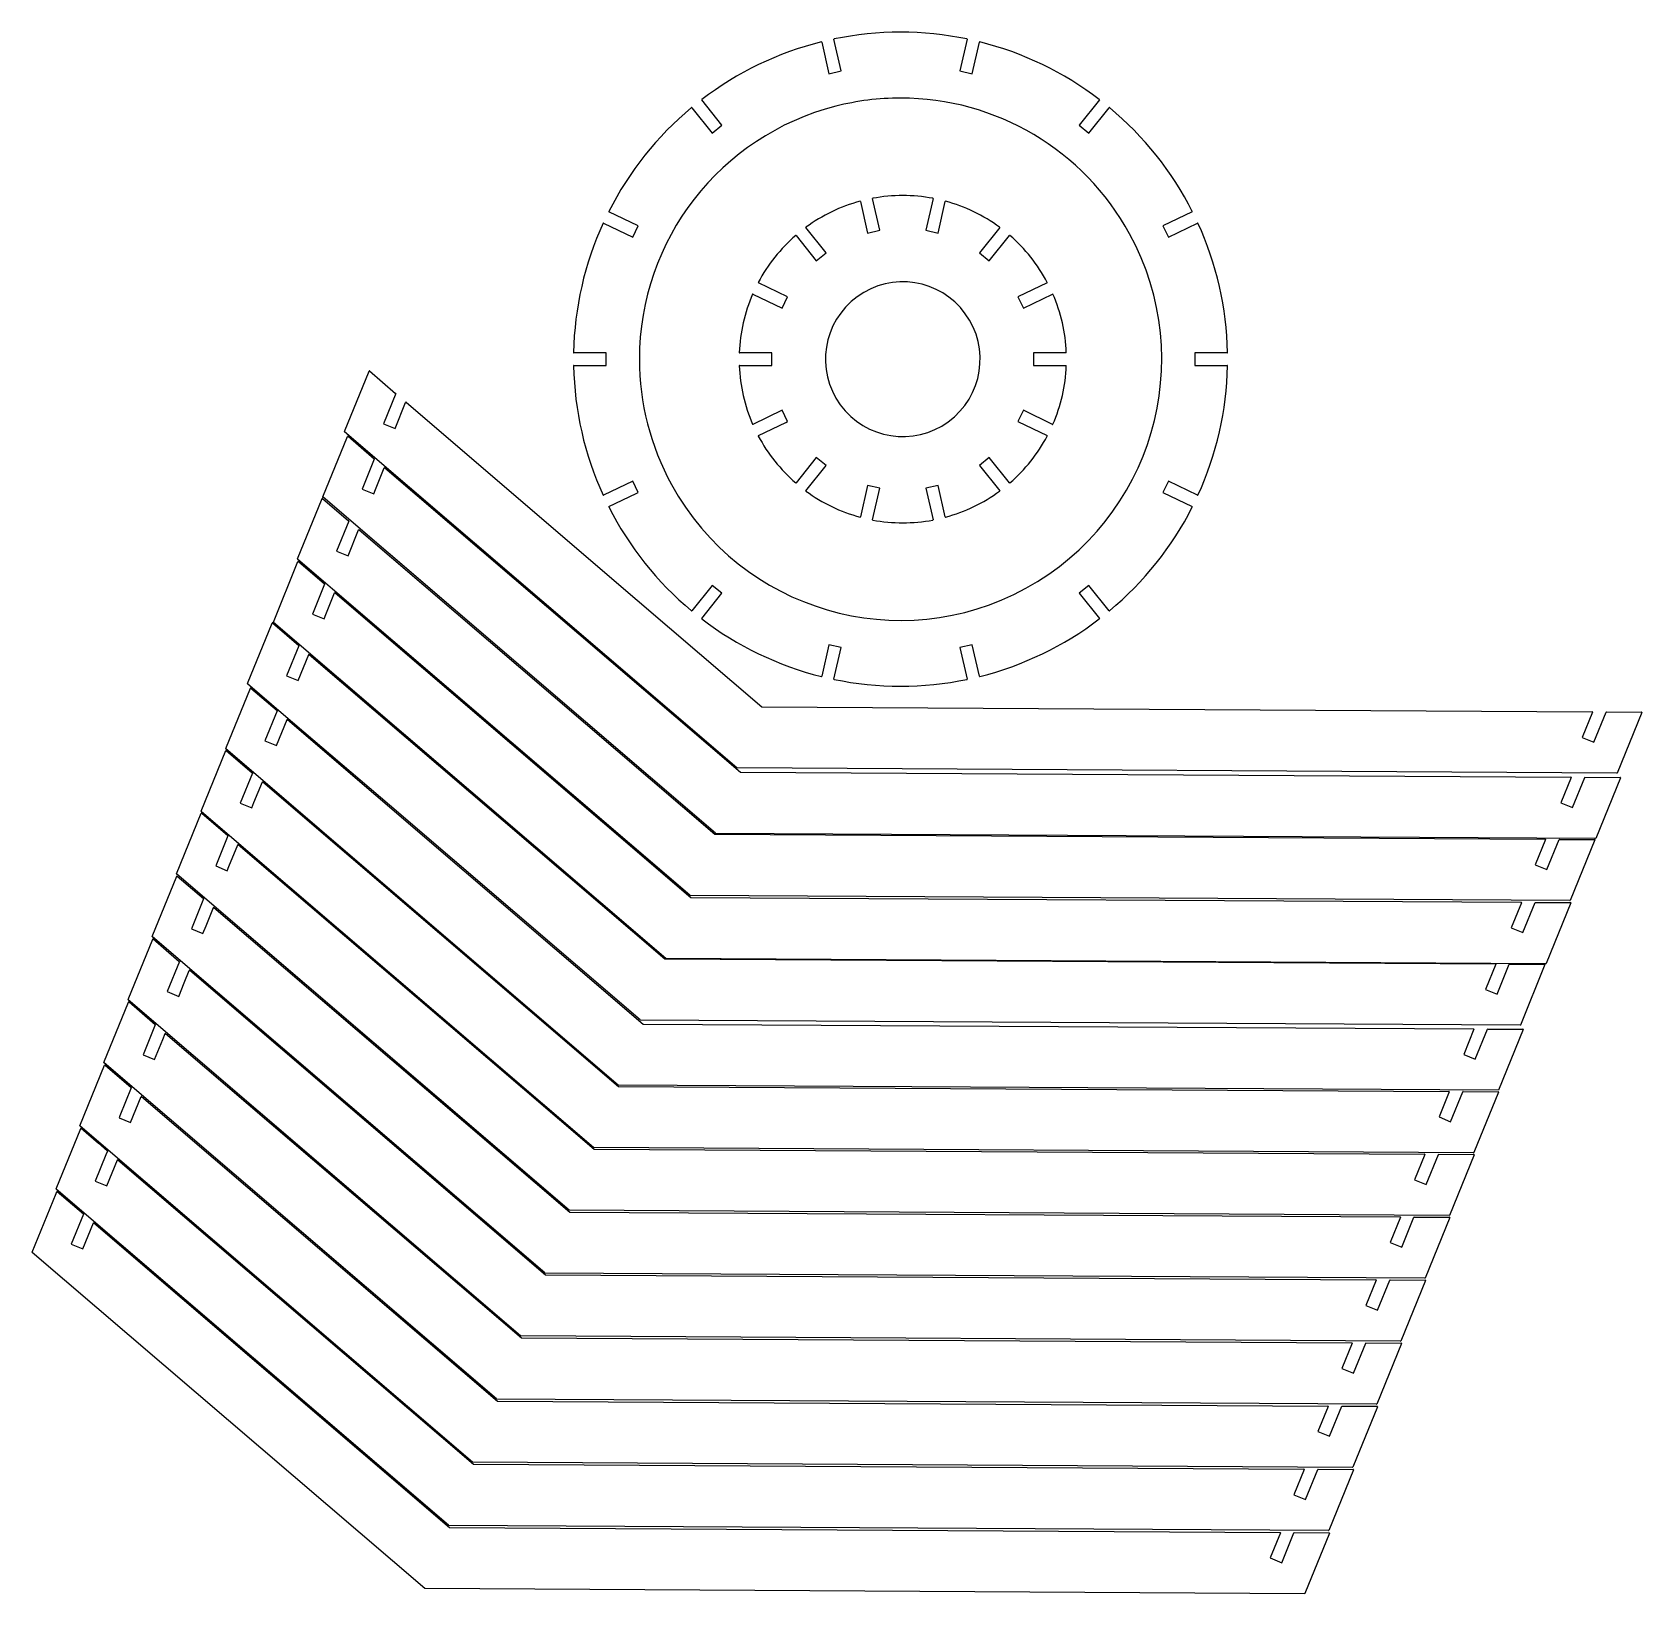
# Model space of a CAD drawing. Extents: x -246 to 246, y -239 to 239.
import ezdxf

# ---------------------------------------------------------------- set-up
doc = ezdxf.new("R2010")
doc.units = 0

msp = doc.modelspace()

# ---------------------------------------------------------------- linework, layer by layer
at = {"layer": '1', "color": 1}
for p, q in [((1.276, 227.126), (-0.931, 236.795)), ((39.824, 236.795), (37.617, 227.126)), ((-4.671, 235.941), (-2.464, 226.272)), ((41.357, 226.272), (43.564, 235.941)), ((-2.464, 226.272), (1.276, 227.126)), ((37.617, 227.126), (41.357, 226.272)), ((-35.207, 210.504), (-41.39, 218.258)), ((80.284, 218.258), (74.1, 210.504)), ((-44.389, 215.866), (-38.206, 208.112)), ((77.099, 208.112), (83.283, 215.866)), ((-38.206, 208.112), (-35.207, 210.504)), ((74.1, 210.504), (77.099, 208.112)), ((13.093, 178.36), (10.886, 188.029)), ((29.38, 188.029), (27.173, 178.36)), ((-60.864, 179.699), (-69.8, 184.002)), ((7.146, 187.175), (9.353, 177.506)), ((30.913, 177.506), (33.12, 187.175)), ((108.694, 184.002), (99.757, 179.699)), ((-71.465, 180.546), (-62.529, 176.243)), ((-62.529, 176.243), (-60.864, 179.699)), ((-3.333, 171.397), (-9.517, 179.151)), ((9.353, 177.506), (13.093, 178.36)), ((27.173, 178.36), (30.913, 177.506)), ((49.783, 179.151), (43.599, 171.397)), ((99.757, 179.699), (101.422, 176.243)), ((101.422, 176.243), (110.357, 180.546)), ((-12.516, 176.759), (-6.332, 169.005)), ((46.599, 169.005), (52.782, 176.759)), ((-6.332, 169.005), (-3.333, 171.397)), ((43.599, 171.397), (46.599, 169.005)), ((-25.711, 158.843), (-16.776, 154.54)), ((-15.111, 157.997), (-24.047, 162.299)), ((-16.776, 154.54), (-15.111, 157.997)), ((64.313, 162.299), (55.378, 157.997)), ((55.378, 157.997), (57.042, 154.54)), ((57.042, 154.54), (65.978, 158.843)), ((-70.615, 140.813), (-80.533, 140.813)), ((-70.615, 136.977), (-70.615, 140.813)), ((-19.909, 140.813), (-29.827, 140.813)), ((-19.909, 136.977), (-19.909, 140.813)), ((70.093, 140.813), (60.175, 140.813)), ((60.175, 140.813), (60.175, 136.977)), ((119.427, 140.813), (109.509, 140.813)), ((109.509, 140.813), (109.509, 136.977)), ((-150.753, 116.736), (-143.215, 135.261)), ((-143.086, 135.292), (-135.08, 128.436)), ((-80.533, 136.977), (-70.615, 136.977)), ((-29.827, 136.977), (-19.909, 136.977)), ((60.175, 136.977), (70.093, 136.977)), ((109.509, 136.977), (119.427, 136.977)), ((-135.057, 128.343), (-138.795, 119.156)), ((-135.242, 117.711), (-132.007, 125.662)), ((-131.878, 125.693), (-70.356, 73.005)), ((-16.776, 123.25), (-25.711, 118.946)), ((-15.111, 119.793), (-16.776, 123.25)), ((57.042, 123.25), (55.378, 119.793)), ((65.978, 118.946), (57.042, 123.25)), ((-138.795, 119.156), (-135.242, 117.711)), ((-24.047, 115.49), (-15.702, 119.509)), ((-15.702, 119.509), (-15.111, 119.793)), ((55.378, 119.793), (64.313, 115.49)), ((-157.299, 96.737), (-149.761, 115.262)), ((-30.64, 13.793), (-150.73, 116.643)), ((-149.632, 115.293), (-141.626, 108.436)), ((-6.332, 108.785), (-12.516, 101.03)), ((-3.333, 106.393), (-6.332, 108.785)), ((46.599, 108.785), (43.599, 106.393)), ((52.782, 101.03), (46.599, 108.785)), ((-141.603, 108.343), (-145.341, 99.157)), ((-141.277, 98.966), (-138.552, 105.662)), ((-138.423, 105.693), (-29.563, 12.463)), ((-9.517, 98.638), (-3.333, 106.393)), ((43.599, 106.393), (49.783, 98.638)), ((-145.341, 99.157), (-141.788, 97.711)), ((-141.788, 97.711), (-141.277, 98.966)), ((-62.529, 101.547), (-71.465, 97.243)), ((-60.864, 98.09), (-62.529, 101.547)), ((9.353, 100.284), (7.146, 90.614)), ((13.093, 99.43), (9.353, 100.284)), ((10.886, 89.76), (13.093, 99.43)), ((30.913, 100.284), (27.173, 99.43)), ((27.173, 99.43), (29.38, 89.76)), ((33.12, 90.614), (30.913, 100.284)), ((101.422, 101.547), (99.757, 98.09)), ((110.357, 97.243), (101.422, 101.547)), ((-165.128, 77.749), (-157.59, 96.274)), ((-157.461, 96.306), (-149.455, 89.449)), ((-37.185, -6.206), (-157.276, 96.644)), ((-69.8, 93.787), (-61.455, 97.806)), ((-61.455, 97.806), (-60.864, 98.09)), ((99.757, 98.09), (108.694, 93.787)), ((-149.432, 89.356), (-153.17, 80.169)), ((-149.617, 78.723), (-146.381, 86.675)), ((-146.252, 86.706), (-37.392, -6.525)), ((-153.17, 80.169), (-149.617, 78.723)), ((-172.49, 58.448), (-164.951, 76.973)), ((-154.418, 68.503), (-165.105, 77.656)), ((-164.822, 77.005), (-156.816, 70.148)), ((-156.793, 70.055), (-160.531, 60.868)), ((-70.356, 73.005), (-23.017, 32.462)), ((-38.206, 69.677), (-44.389, 61.923)), ((-35.207, 67.285), (-38.206, 69.677)), ((77.099, 69.677), (74.1, 67.285)), ((83.283, 61.923), (77.099, 69.677)), ((-156.426, 60.78), (-153.743, 67.374)), ((-45.014, -25.194), (-154.418, 68.503)), ((-153.614, 67.405), (-44.753, -25.826)), ((-41.39, 59.531), (-35.207, 67.285)), ((74.1, 67.285), (80.284, 59.531)), ((-160.531, 60.868), (-156.978, 59.422)), ((-156.978, 59.422), (-156.426, 60.78)), ((-180.378, 39.599), (-172.839, 58.124)), ((-172.71, 58.155), (-164.704, 51.298)), ((-52.376, -44.495), (-172.467, 58.355)), ((-164.681, 51.205), (-168.42, 42.019)), ((-2.464, 51.517), (-4.671, 41.848)), ((1.276, 50.664), (-2.464, 51.517)), ((-0.931, 40.995), (1.276, 50.664)), ((41.357, 51.517), (37.617, 50.664)), ((37.617, 50.664), (39.824, 40.995)), ((43.564, 41.848), (41.357, 51.517)), ((-164.867, 40.573), (-161.631, 48.524)), ((-161.502, 48.556), (-52.642, -44.675)), ((-169.338, 30.07), (-180.355, 39.505)), ((-168.42, 42.019), (-164.867, 40.573)), ((-187.035, 19.695), (-179.497, 38.22)), ((-179.368, 38.251), (-171.362, 31.394)), ((-171.339, 31.301), (-175.077, 22.114)), ((-136.976, 2.354), (-169.338, 30.07)), ((-23.017, 32.462), (231.127, 30.948)), ((231.203, 30.835), (228.068, 23.13)), ((231.621, 21.684), (235.359, 30.871)), ((235.435, 30.922), (246.206, 30.858)), ((246.282, 30.745), (238.743, 12.22)), ((-171.524, 20.669), (-168.288, 28.62)), ((-168.159, 28.651), (-59.299, -64.58)), ((-175.077, 22.114), (-171.524, 20.669)), ((228.068, 23.13), (231.621, 21.684)), ((-194.596, 0.565), (-187.058, 19.09)), ((-176.47, 10.573), (-187.012, 19.601)), ((-186.929, 19.121), (-178.923, 12.264)), ((-178.9, 12.171), (-182.638, 2.985)), ((-149.709, -12.346), (-176.47, 10.573)), ((238.667, 12.169), (-30.587, 13.774)), ((-29.563, 12.463), (224.582, 10.948)), ((224.658, 10.835), (221.523, 3.131)), ((225.076, 1.685), (228.814, 10.871)), ((228.89, 10.922), (239.66, 10.858)), ((239.736, 10.745), (232.198, -7.78)), ((-178.418, 3.178), (-175.85, 9.49)), ((-175.721, 9.522), (-66.86, -83.709)), ((-183.009, -9.433), (-194.573, 0.472)), ((-182.638, 2.985), (-179.085, 1.539)), ((-179.085, 1.539), (-178.418, 3.178)), ((-60.264, -63.344), (-136.976, 2.354)), ((221.523, 3.131), (225.076, 1.685)), ((-202.087, -18.626), (-194.548, -0.101)), ((-194.419, -0.07), (-186.413, -6.926)), ((-186.39, -7.019), (-190.128, -16.206)), ((-186.076, -16.425), (-183.34, -9.7)), ((-183.211, -9.669), (-74.351, -102.9)), ((-74.483, -102.378), (-183.009, -9.433)), ((-37.392, -6.525), (216.753, -8.039)), ((232.122, -7.831), (-37.132, -6.226)), ((216.829, -8.152), (213.694, -15.857)), ((217.247, -17.303), (220.985, -8.116)), ((221.061, -8.065), (231.831, -8.129)), ((231.907, -8.242), (224.369, -26.767)), ((-66.921, -83.249), (-149.709, -12.346)), ((-209.543, -37.846), (-202.005, -19.321)), ((-81.973, -121.569), (-202.064, -18.719)), ((-201.876, -19.289), (-193.87, -26.146)), ((-190.128, -16.206), (-186.575, -17.652)), ((-186.575, -17.652), (-186.076, -16.425)), ((213.694, -15.857), (217.247, -17.303)), ((-193.847, -26.239), (-197.585, -35.426)), ((-193.082, -34.538), (-190.796, -28.92)), ((-190.667, -28.889), (-81.807, -122.12)), ((224.293, -26.818), (-44.961, -25.213)), ((-44.753, -25.826), (209.391, -27.34)), ((209.467, -27.453), (206.332, -35.158)), ((209.885, -36.604), (213.623, -27.417)), ((213.699, -27.366), (224.469, -27.43)), ((224.545, -27.543), (217.007, -46.068)), ((-216.955, -57.103), (-209.416, -38.578)), ((-89.429, -140.788), (-209.52, -37.939)), ((-209.287, -38.547), (-201.281, -45.404)), ((-197.585, -35.426), (-194.032, -36.872)), ((-194.032, -36.872), (-193.082, -34.538)), ((206.332, -35.158), (209.885, -36.604)), ((-201.258, -45.497), (-204.997, -54.683)), ((-199.735, -51.931), (-198.208, -48.178)), ((-198.079, -48.146), (-89.219, -141.377)), ((-52.642, -44.675), (201.503, -46.19)), ((216.931, -46.119), (-52.323, -44.514)), ((201.579, -46.303), (198.444, -54.007)), ((201.997, -55.453), (205.735, -46.267)), ((205.811, -46.216), (216.581, -46.28)), ((216.657, -46.393), (209.119, -64.918)), ((-201.444, -56.129), (-199.735, -51.931)), ((198.444, -54.007), (201.997, -55.453)), ((-224.328, -76.394), (-216.789, -57.87)), ((-96.841, -160.046), (-216.932, -57.197)), ((-216.66, -57.838), (-208.654, -64.695)), ((-204.997, -54.683), (-201.444, -56.129)), ((209.043, -64.969), (-60.211, -63.364)), ((-208.631, -64.788), (-212.369, -73.975)), ((-206.349, -69.357), (-205.581, -67.469)), ((-205.452, -67.438), (-96.592, -160.668)), ((-59.299, -64.58), (194.846, -66.094)), ((194.922, -66.207), (191.787, -73.912)), ((195.34, -75.357), (199.078, -66.171)), ((199.154, -66.12), (209.924, -66.184)), ((210, -66.297), (202.462, -84.822)), ((-208.817, -75.42), (-206.349, -69.357)), ((-231.673, -95.709), (-224.135, -77.184)), ((-104.214, -179.337), (-224.305, -76.488)), ((-224.006, -77.153), (-216, -84.01)), ((-212.369, -73.975), (-208.817, -75.42)), ((191.787, -73.912), (195.34, -75.357)), ((202.386, -84.873), (-66.868, -83.268)), ((-66.86, -83.709), (187.284, -85.224)), ((-215.977, -84.103), (-219.468, -92.682)), ((-216.162, -94.735), (-212.926, -86.783)), ((-212.797, -86.752), (-103.937, -179.983)), ((187.36, -85.337), (184.225, -93.041)), ((187.778, -94.487), (191.516, -85.301)), ((191.592, -85.25), (202.363, -85.314)), ((202.439, -85.427), (194.9, -103.952)), ((-219.468, -92.682), (-219.715, -93.289)), ((-219.715, -93.289), (-216.162, -94.735)), ((184.225, -93.041), (187.778, -94.487)), ((-238.974, -115.062), (-231.436, -96.537)), ((-111.559, -198.652), (-231.65, -95.802)), ((-231.307, -96.506), (-225.99, -101.059)), ((-225.99, -101.059), (-223.301, -103.362)), ((194.824, -104.003), (-74.43, -102.398)), ((-74.351, -102.9), (179.794, -104.415)), ((-223.758, -104.634), (-227.016, -112.642)), ((-223.278, -103.455), (-223.758, -104.634)), ((-223.463, -114.088), (-220.227, -106.136)), ((-220.098, -106.105), (-111.238, -199.336)), ((179.87, -104.528), (176.735, -112.232)), ((180.288, -113.678), (184.026, -104.491)), ((184.102, -104.44), (194.872, -104.504)), ((194.948, -104.617), (187.41, -123.142)), ((-227.016, -112.642), (-223.463, -114.088)), ((176.735, -112.232), (180.288, -113.678)), ((-246.282, -134.409), (-238.993, -116.499)), ((-238.993, -116.499), (-238.743, -115.884)), ((-118.86, -218.005), (-238.951, -115.155)), ((-238.614, -115.853), (-230.608, -122.71)), ((-230.585, -122.803), (-234.323, -131.989)), ((187.334, -123.193), (-81.92, -121.589)), ((-81.807, -122.12), (172.338, -123.634)), ((-230.77, -133.435), (-227.535, -125.483)), ((-227.406, -125.452), (-118.545, -218.683)), ((172.414, -123.747), (169.279, -131.452)), ((172.832, -132.897), (176.57, -123.711)), ((176.646, -123.66), (187.416, -123.724)), ((187.492, -123.837), (179.954, -142.362)), ((-234.323, -131.989), (-230.77, -133.435)), ((169.279, -131.452), (172.832, -132.897)), ((-126.167, -237.352), (-246.259, -134.502)), ((179.878, -142.413), (-89.376, -140.808)), ((-89.219, -141.377), (164.926, -142.892)), ((165.002, -143.005), (161.867, -150.71)), ((165.42, -152.155), (169.158, -142.969)), ((169.234, -142.918), (180.004, -142.982)), ((180.08, -143.095), (172.542, -161.62)), ((161.867, -150.71), (165.42, -152.155)), ((172.466, -161.671), (-96.788, -160.066)), ((-96.592, -160.668), (157.553, -162.183)), ((157.629, -162.296), (154.494, -170.001)), ((158.047, -171.446), (161.785, -162.26)), ((161.861, -162.209), (172.631, -162.273)), ((172.707, -162.386), (165.169, -180.911)), ((154.494, -170.001), (158.047, -171.446)), ((165.093, -180.962), (-104.161, -179.357)), ((-103.937, -179.983), (150.208, -181.498)), ((150.284, -181.611), (147.148, -189.315)), ((150.701, -190.761), (154.44, -181.574)), ((154.516, -181.523), (165.286, -181.588)), ((165.362, -181.701), (157.823, -200.226)), ((147.148, -189.315), (150.701, -190.761)), ((157.747, -200.277), (-111.506, -198.672)), ((-111.238, -199.336), (142.907, -200.85)), ((142.983, -200.963), (139.847, -208.668)), ((143.4, -210.114), (147.139, -200.927)), ((147.215, -200.876), (157.985, -200.94)), ((158.061, -201.053), (150.522, -219.578)), ((139.847, -208.668), (143.4, -210.114)), ((150.446, -219.629), (-118.807, -218.025)), ((-118.545, -218.683), (135.599, -220.198)), ((135.675, -220.311), (132.54, -228.015)), ((136.093, -229.461), (139.831, -220.274)), ((139.908, -220.223), (150.677, -220.288)), ((150.753, -220.401), (143.215, -238.926)), ((132.54, -228.015), (136.093, -229.461)), ((143.139, -238.977), (-126.114, -237.372))]:
    msp.add_line(p, q, dxfattribs=at)
for centre, radius, start, end in [((-0.851, 236.813), 0.082, 101.71137, -167.14093), ((19.447, 138.895), 100.082, 78.28883, 101.71118), ((39.744, 236.813), 0.082, -12.85897, 78.28912), ((19.447, 138.895), 100.082, 104.00336, 127.4258), ((-4.751, 235.923), 0.082, 12.85911, 104.00424), ((43.644, 235.923), 0.082, 75.99737, 167.14103), ((19.446, 138.895), 100.082, 52.57417, 75.99659), ((-41.326, 218.309), 0.082, 127.42865, -141.42345), ((19.447, 138.895), 79.918, 89.99994, 104.36134), ((19.447, 138.895), 79.918, 28.69384, 90), ((80.219, 218.309), 0.082, -38.57489, 52.56923), ((19.446, 138.895), 100.082, 129.71748, 153.1399), ((19.447, 138.895), 79.918, 104.36141, -179.99999), ((-44.454, 215.815), 0.082, 38.57489, 129.71343), ((83.347, 215.815), 0.082, 50.28452, 141.42511), ((19.447, 138.894), 100.082, 26.86048, 50.28302), ((20.133, 138.895), 50.082, 105.14935, 126.27883), ((7.066, 187.157), 0.082, 12.85904, 105.14989), ((10.966, 188.047), 0.082, 100.56399, -167.14089), ((20.133, 138.895), 50.082, 79.43525, 100.56475), ((29.301, 188.047), 0.082, -12.85926, 79.43601), ((33.2, 187.157), 0.082, 74.84915, 167.14103), ((20.134, 138.895), 50.082, 53.72119, 74.85069), ((-69.765, 184.076), 0.082, 153.13932, -115.71156), ((108.658, 184.076), 0.082, -64.28364, 26.85827), ((19.446, 138.894), 100.082, 155.43176, 178.85365), ((-71.5, 180.472), 0.082, 64.29325, 155.4356), ((-9.453, 179.202), 0.082, 126.28028, -141.43303), ((49.719, 179.202), 0.082, -38.56656, 53.7208), ((110.393, 180.472), 0.082, 24.5644, 115.71156), ((19.447, 138.893), 100.082, 1.14726, 24.56923), ((19.447, 138.895), 79.918, -151.30615, 28.69384), ((20.133, 138.895), 50.082, 130.86454, 151.99448), ((-12.58, 176.708), 0.082, 38.57531, 130.8585), ((52.846, 176.708), 0.082, 49.14201, 141.42511), ((20.133, 138.895), 50.082, 28.00575, 49.13574), ((20.133, 138.895), 23.668, 36.0605, -143.9395), ((20.133, 138.894), 50.082, 156.57809, 177.70657), ((-25.747, 158.769), 0.082, 64.28965, 156.57934), ((-24.011, 162.373), 0.082, 151.99776, -115.70915), ((64.278, 162.373), 0.082, -64.28844, 28.00287), ((66.013, 158.769), 0.082, 23.41907, 115.70675), ((20.133, 138.894), 50.082, 2.29346, 23.4219), ((20.133, 138.895), 23.668, -143.9395, 36.0605), ((-80.533, 140.895), 0.082, 178.85914, -90), ((19.447, 138.895), 79.918, 180, -151.30615), ((-29.827, 140.895), 0.082, 177.7071, -90), ((70.093, 140.895), 0.082, -90, 2.29295), ((119.427, 140.895), 0.082, -90, 1.14097), ((-143.139, 135.23), 0.082, 49.42183, 157.85011), ((-80.533, 136.895), 0.082, 90, -178.84848), ((19.447, 138.894), 100.082, -178.85434, -155.43182), ((-29.827, 136.895), 0.082, 90, -177.7071), ((20.133, 138.895), 50.082, -177.7078, -156.57825), ((20.133, 138.895), 50.082, -23.42174, -2.29223), ((70.093, 136.895), 0.082, -2.29295, 90), ((19.447, 138.896), 100.082, -24.56917, -1.14658), ((119.427, 136.895), 0.082, -1.15163, 90), ((-135.133, 128.374), 0.082, -22.14001, 49.42993), ((-131.931, 125.631), 0.082, 49.42183, 157.85907), ((-25.747, 119.02), 0.082, -156.57934, -64.28373), ((66.013, 119.02), 0.082, -115.71387, -23.41907), ((-150.677, 116.705), 0.082, 157.85907, -130.57817), ((-149.685, 115.231), 0.082, 49.41836, 157.86401), ((-24.011, 115.416), 0.082, 115.71627, -151.99305), ((20.134, 138.894), 50.082, -151.99433, -130.86467), ((20.133, 138.894), 50.082, -49.1356, -28.00588), ((64.278, 115.416), 0.082, -28.00757, 64.28613), ((-141.679, 108.374), 0.082, -22.14093, 49.41836), ((-138.476, 105.631), 0.082, 49.42183, 157.85413), ((-12.58, 101.081), 0.082, -130.86547, -38.56989), ((-9.453, 98.587), 0.082, 141.43011, -126.27658), ((20.133, 138.895), 50.082, -126.2787, -105.14949), ((20.133, 138.895), 50.082, -74.85057, -53.72133), ((49.719, 98.587), 0.082, -53.72395, 38.57073), ((52.846, 101.081), 0.082, -141.43094, -49.13503), ((-157.514, 96.243), 0.082, 49.41836, 157.85505), ((-157.223, 96.706), 0.082, 157.85999, -130.57007), ((-71.5, 97.317), 0.082, -155.43075, -64.28364), ((-69.765, 93.713), 0.082, 115.71156, -153.13932), ((19.447, 138.895), 100.082, -153.13972, -129.71748), ((19.447, 138.895), 100.082, -50.28302, -26.86066), ((108.658, 93.713), 0.082, -26.85827, 64.28364), ((110.393, 97.317), 0.082, -115.71636, -24.56925), ((-149.508, 89.387), 0.082, -22.14495, 49.42646), ((7.066, 90.632), 0.082, -105.14849, -12.85897), ((10.966, 89.742), 0.082, 167.14608, -100.56399), ((20.133, 138.895), 50.082, -100.56458, -79.43542), ((29.301, 89.742), 0.082, -79.43601, 12.85407), ((33.2, 90.632), 0.082, -167.14103, -74.85054), ((-146.305, 86.644), 0.082, 49.42993, 157.85413), ((-165.052, 77.718), 0.082, 157.85907, -130.58164), ((-164.875, 76.942), 0.082, 49.42183, 157.85413), ((-156.869, 70.086), 0.082, -22.14093, 49.41836), ((-153.667, 67.343), 0.082, 49.41836, 157.85999), ((-44.454, 61.974), 0.082, -129.71684, -38.56906), ((-41.326, 59.48), 0.082, 141.42719, -127.42541), ((19.447, 138.895), 100.082, -127.42531, -104.0031), ((19.447, 138.895), 100.082, -75.99685, -52.57467), ((80.219, 59.48), 0.082, -52.57247, 38.57281), ((83.347, 61.974), 0.082, -141.42927, -50.28111), ((-172.763, 58.093), 0.082, 49.41836, 157.85907), ((-172.414, 58.417), 0.082, 157.85258, -130.58164), ((-164.757, 51.236), 0.082, -22.14587, 49.4201), ((-161.555, 48.493), 0.082, 49.42646, 157.8566), ((-180.302, 39.568), 0.082, 157.85258, -130.58164), ((-4.751, 41.866), 0.082, -104.00327, -12.85904), ((-0.851, 40.976), 0.082, 167.14355, -101.71129), ((19.447, 138.895), 100.082, -101.71109, -78.28891), ((39.744, 40.976), 0.082, -78.28912, 12.85637), ((43.644, 41.866), 0.082, -167.14103, -75.99802), ((-179.421, 38.189), 0.082, 49.4201, 157.85505), ((-171.415, 31.332), 0.082, -22.14372, 49.42733), ((231.127, 30.866), 0.082, -22.14093, 89.65882), ((235.435, 30.84), 0.082, 89.65882, 157.85505), ((246.206, 30.776), 0.082, -22.14217, 89.65882), ((-168.212, 28.589), 0.082, 49.4201, 157.85135), ((-186.982, 19.059), 0.082, 49.42733, 157.85907), ((-186.959, 19.664), 0.082, 157.8603, -130.5799), ((-178.976, 12.202), 0.082, -22.14031, 49.41923), ((-30.586, 13.856), 0.082, -130.5773, -90.34118), ((224.582, 10.866), 0.082, -22.14093, 89.65882), ((228.89, 10.84), 0.082, 89.65882, 157.85907), ((238.667, 12.251), 0.082, -90.35184, -22.1468), ((239.66, 10.776), 0.082, -22.14495, 89.65882), ((-175.774, 9.459), 0.082, 49.41923, 157.86215), ((-194.52, 0.534), 0.082, 157.85551, -130.57258), ((-194.472, -0.132), 0.082, 49.41932, 157.85722), ((-186.466, -6.989), 0.082, -22.14031, 49.41923), ((-183.264, -9.731), 0.082, 49.41923, 157.85814), ((-37.132, -6.144), 0.082, -130.57672, -90.34118), ((216.753, -8.121), 0.082, -22.14495, 89.65882), ((221.061, -8.147), 0.082, 89.65882, 157.85969), ((231.831, -8.211), 0.082, -22.14031, 89.65882), ((232.122, -7.749), 0.082, -90.34118, -22.14031), ((-202.011, -18.657), 0.082, 157.85381, -130.5799), ((-201.929, -19.352), 0.082, 49.41923, 157.85907), ((-193.923, -26.208), 0.082, -22.1397, 49.41923), ((-190.72, -28.951), 0.082, 49.41923, 157.85381), ((-44.961, -25.132), 0.082, -130.57874, -90.34118), ((209.391, -27.422), 0.082, -22.14495, 89.65882), ((213.699, -27.448), 0.082, 89.65882, 157.85907), ((224.293, -26.736), 0.082, -90.34118, -22.1397), ((224.469, -27.512), 0.082, -22.14093, 89.65882), ((-209.467, -37.876), 0.082, 157.85907, -130.5799), ((-209.34, -38.609), 0.082, 49.4282, 157.8566), ((-201.334, -45.466), 0.082, -22.14989, 49.41836), ((-198.132, -48.209), 0.082, 49.41836, 157.85505), ((-52.322, -44.432), 0.082, -130.57788, -90.34118), ((201.503, -46.272), 0.082, -22.14495, 89.65882), ((205.811, -46.298), 0.082, 89.65882, 157.85907), ((216.581, -46.362), 0.082, -22.14093, 89.65883), ((216.931, -46.037), 0.082, -90.34117, -22.14093), ((-216.879, -57.134), 0.082, 157.8566, -130.5799), ((-216.713, -57.901), 0.082, 49.4201, 157.8566), ((-60.211, -63.282), 0.082, -130.57585, -90.34118), ((-208.707, -64.757), 0.082, -22.14093, 49.42183), ((-205.505, -67.5), 0.082, 49.42183, 157.85011), ((194.846, -66.176), 0.082, -22.14093, 89.65883), ((199.154, -66.202), 0.082, 89.6588, 157.85907), ((209.043, -64.887), 0.082, -90.3412, -22.14093), ((209.924, -66.266), 0.082, -22.14093, 89.65883), ((-224.252, -76.425), 0.082, 157.85907, -130.58164), ((-224.059, -77.215), 0.082, 49.42183, 157.85505), ((-66.868, -83.186), 0.082, -130.58164, -90.3412), ((-216.053, -84.072), 0.082, -22.14495, 49.42646), ((-212.85, -86.814), 0.082, 49.41836, 157.85505), ((187.284, -85.306), 0.082, -22.14093, 89.65883), ((191.592, -85.332), 0.082, 89.6588, 157.85999), ((202.363, -85.396), 0.082, -22.14495, 89.65883), ((202.386, -84.791), 0.082, -90.34117, -22.14093), ((-231.597, -95.74), 0.082, 157.85907, -130.57817), ((-231.36, -96.568), 0.082, 49.42183, 157.85907), ((-223.354, -103.424), 0.082, -22.13599, 49.42183), ((-74.429, -102.316), 0.082, -130.57759, -90.3412), ((-220.151, -106.167), 0.082, 49.41836, 157.85907), ((179.794, -104.497), 0.082, -22.14495, 89.65883), ((184.102, -104.522), 0.082, 89.65883, 157.85907), ((194.824, -103.921), 0.082, -90.34117, -22.14989), ((194.872, -104.586), 0.082, -22.14093, 89.65883), ((-238.898, -115.093), 0.082, 157.85907, -130.58164), ((-238.667, -115.915), 0.082, 49.41836, 157.85505), ((-230.661, -122.772), 0.082, -22.14495, 49.42646), ((-81.919, -121.507), 0.082, -130.57759, -90.3412), ((187.334, -123.111), 0.082, -90.34117, -22.14093), ((-227.459, -125.514), 0.082, 49.41836, 157.86401), ((172.338, -123.716), 0.082, -22.13599, 89.65883), ((176.646, -123.742), 0.082, 89.6588, 157.85505), ((187.416, -123.806), 0.082, -22.14093, 89.65883), ((-246.206, -134.44), 0.082, 157.85413, -130.5851), ((-89.376, -140.726), 0.082, -130.57412, -90.34117), ((179.878, -142.331), 0.082, -90.34117, -22.14989), ((164.926, -142.974), 0.082, -22.13599, 89.65883), ((169.234, -143), 0.082, 89.65883, 157.85011), ((180.004, -143.064), 0.082, -22.14587, 89.65883), ((-96.788, -159.984), 0.082, -130.57817, -90.34117), ((157.553, -162.265), 0.082, -22.13599, 89.65883), ((161.861, -162.291), 0.082, 89.65883, 157.85011), ((172.466, -161.589), 0.082, -90.34117, -22.14001), ((172.631, -162.355), 0.082, -22.14587, 89.65883), ((-104.161, -179.275), 0.082, -130.57412, -90.34117), ((150.208, -181.58), 0.082, -22.14587, 89.64817), ((154.516, -181.605), 0.082, 89.65883, 157.85413), ((165.093, -180.88), 0.082, -90.34117, -22.14001), ((165.286, -181.67), 0.082, -22.14587, 89.64817), ((-111.506, -198.59), 0.082, -130.57817, -90.34117), ((142.907, -200.932), 0.082, -22.13599, 89.65883), ((147.215, -200.958), 0.082, 89.65877, 157.85999), ((157.747, -200.195), 0.082, -90.34123, -22.13599), ((157.985, -201.022), 0.082, -22.13599, 89.65883), ((-118.807, -217.943), 0.082, -130.57412, -90.34117), ((135.599, -220.28), 0.082, -22.14587, 89.65883), ((139.907, -220.305), 0.082, 89.6481, 157.86401), ((150.446, -219.547), 0.082, -90.34117, -22.14587), ((150.677, -220.37), 0.082, -22.14587, 89.65883), ((-126.114, -237.29), 0.082, -130.57412, -90.34117), ((143.139, -238.895), 0.082, -90.35183, -22.14001)]:
    msp.add_arc(centre, radius, start, end, dxfattribs=at)

doc.saveas('drawing.dxf')
